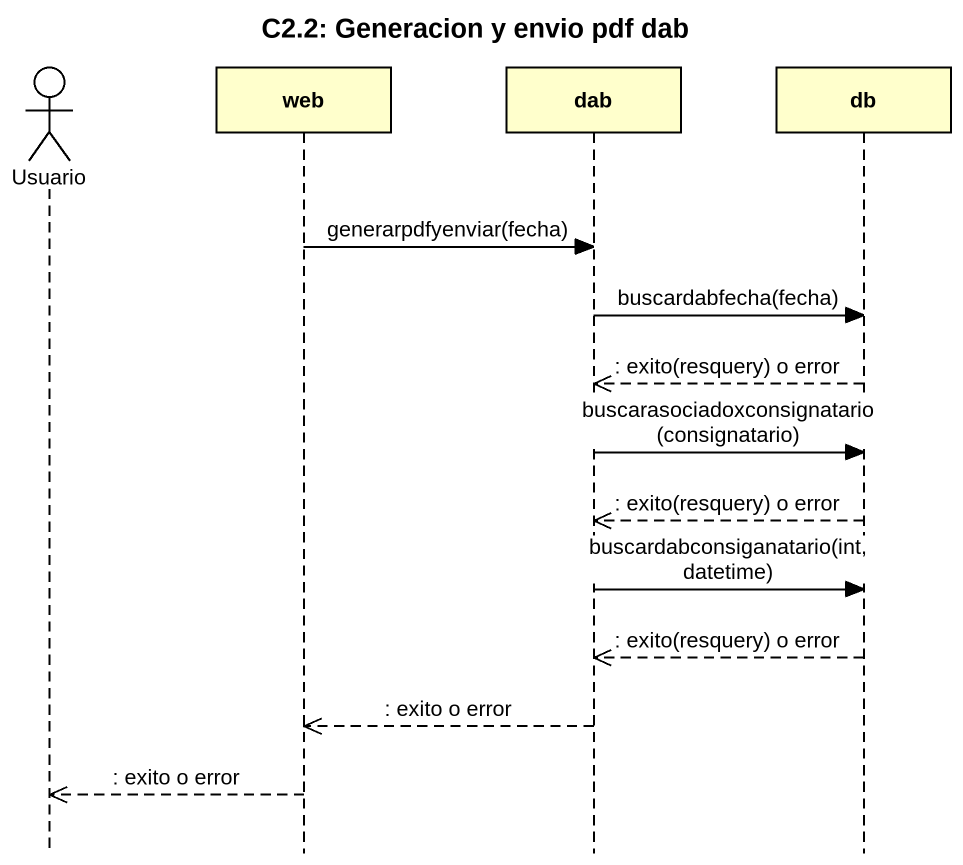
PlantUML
@startuml
title C2.2: Generacion y envio pdf dab
hide footbox
actor Usuario
participant web
participant dab
participant db

web -> dab : generarpdfyenviar(fecha)
dab -> db : buscardabfecha(fecha)
db -->> dab : : exito(resquery) o error
dab -> db : buscarasociadoxconsignatario(consignatario)
db -->> dab : : exito(resquery) o error
dab -> db : buscardabconsiganatario(int, datetime)
db -->> dab : : exito(resquery) o error
dab -->> web : : exito o error
web -->> Usuario : : exito o error
@enduml
